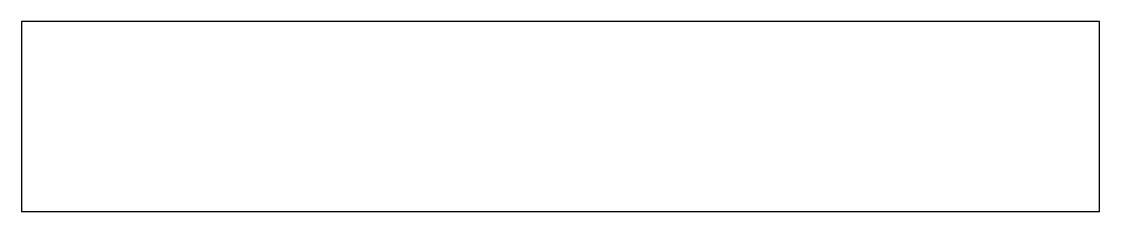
# Model space of a CAD drawing. Header units: metres. Extents: x 0 to 450, y 0 to 79.
import ezdxf

# ---------------------------------------------------------------- set-up
doc = ezdxf.new("R2010")
doc.units = ezdxf.units.M

msp = doc.modelspace()

# ---------------------------------------------------------------- linework, layer by layer
at = {"layer": 'CUT'}
for p, q in [((449.55, 79.075), (0, 79.075)), ((0, 79.075), (0, 0)), ((449.55, 0), (449.55, 79.075)), ((0, 0), (449.55, 0))]:
    msp.add_line(p, q, dxfattribs=at)

doc.saveas('drawing.dxf')
